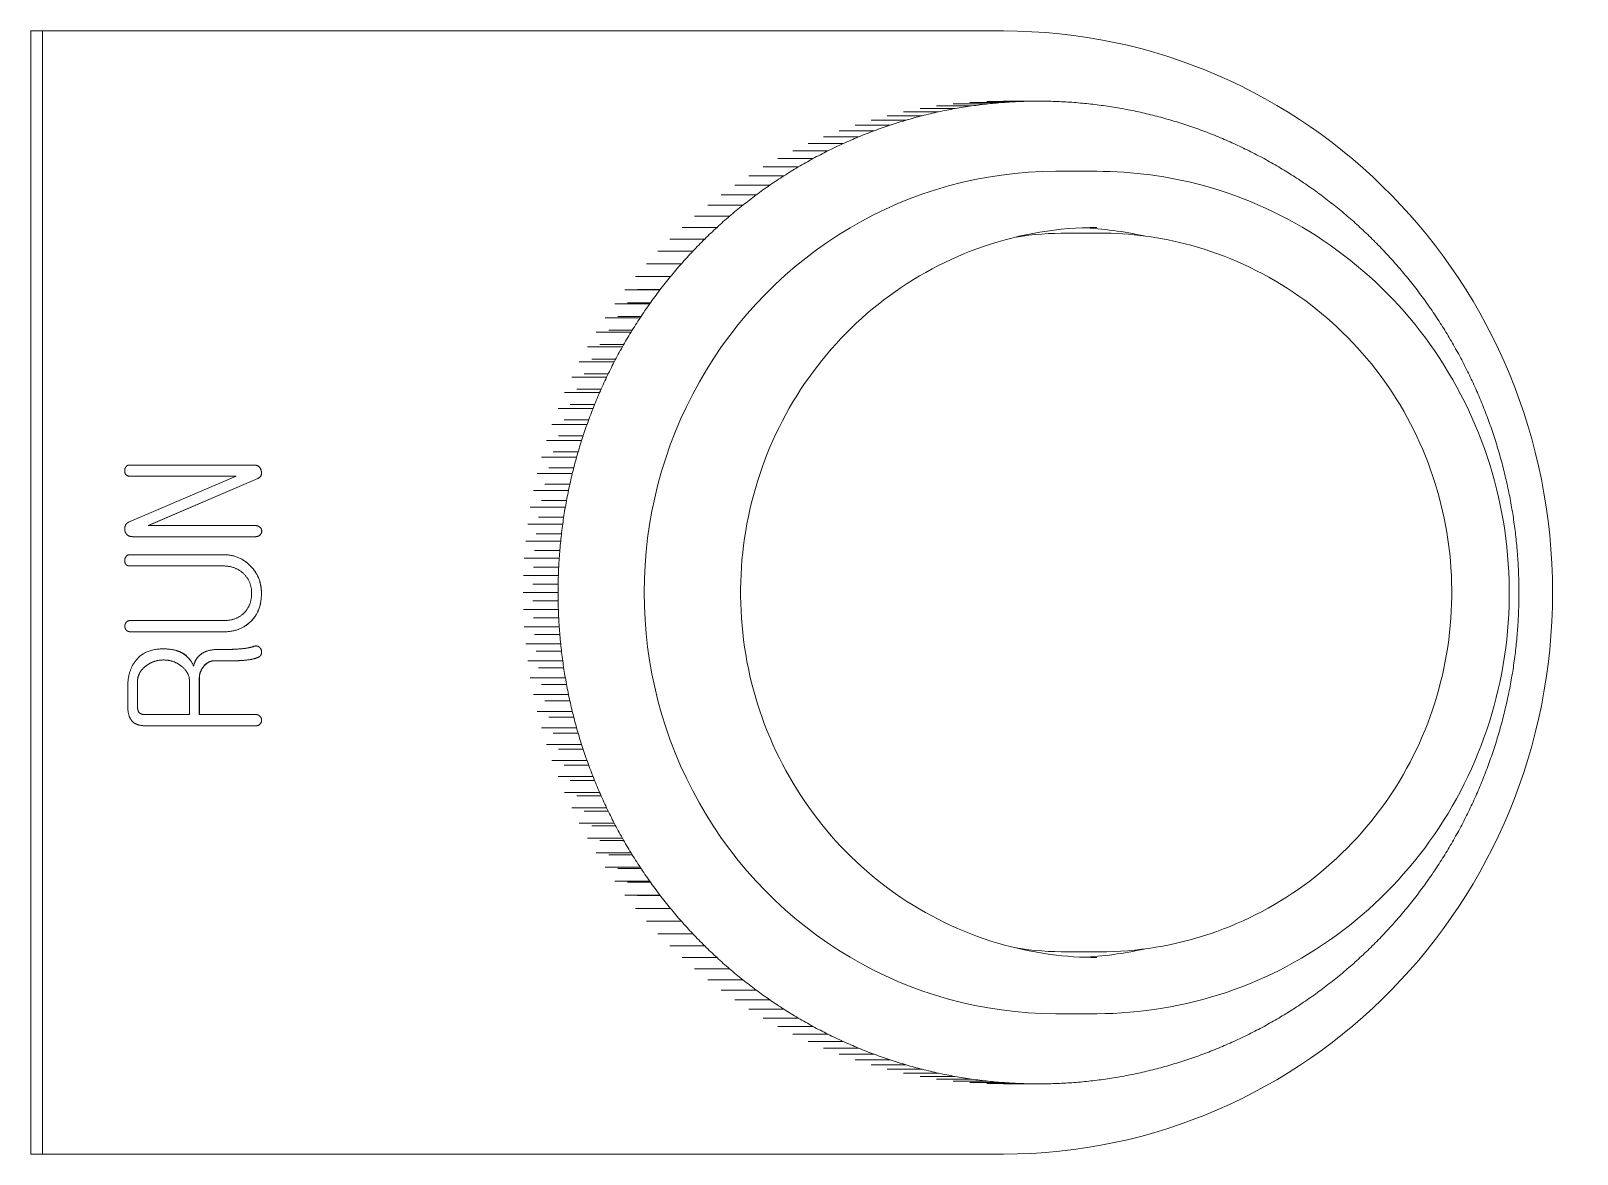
# Model space of a CAD drawing. Header units: millimetres. Extents: x 4969 to 37601, y -771 to 6478.
# Drawn here: x 10443.7 to 10498.8, y 3295.7 to 3335.7 of the extents above; entities that cross this region are included whole.
import ezdxf

# ---------------------------------------------------------------- set-up
doc = ezdxf.new("R2010")
doc.units = ezdxf.units.MM
doc.header["$LTSCALE"] = 7
doc.header["$MEASUREMENT"] = 0
doc.layers.get('0').update_dxf_attribs({"linetype": 'CONTINUOUS'})
doc.layers.add('REMOTE BOX ASSY(OP)$0$가시적인 것(ISO)', color=3, linetype='CONTINUOUS', lineweight=5)

# ---------------------------------------------------------------- blocks, each defined once
blk = doc.blocks.new('A$C110D02F4')
at = {"layer": 'REMOTE BOX ASSY(OP)$0$가시적인 것(ISO)'}
for p, q in [((-358.335, 420), (-358.751, 420)), ((-358.751, 380), (-358.751, 420)), ((-358.335, 380), (-358.335, 420)), ((-358.335, 420), (-324.1, 420)), ((-327.659, 417.118), (-326.412, 417.118)), ((-327.073, 417.234), (-325.825, 417.234)), ((-326.483, 417.33), (-325.235, 417.33)), ((-325.89, 417.404), (-324.642, 417.404)), ((-325.294, 417.457), (-324.047, 417.457)), ((-324.698, 417.489), (-323.45, 417.489)), ((-324.1, 417.5), (-322.853, 417.5)), ((-329.39, 416.643), (-328.142, 416.643)), ((-328.819, 416.822), (-327.571, 416.822)), ((-328.241, 416.98), (-326.994, 416.98)), ((-331.063, 415.987), (-329.815, 415.987)), ((-330.513, 416.226), (-329.265, 416.226)), ((-329.955, 416.445), (-328.707, 416.445)), ((-332.136, 415.452), (-330.889, 415.452)), ((-331.604, 415.729), (-330.357, 415.729)), ((-333.171, 414.841), (-331.924, 414.841)), ((-332.659, 415.155), (-331.412, 415.155)), ((-322.229, 415), (-320.774, 415)), ((-333.672, 414.508), (-332.425, 414.508)), ((-334.639, 413.79), (-333.391, 413.79)), ((-334.162, 414.158), (-332.914, 414.158)), ((-335.103, 413.406), (-333.856, 413.406)), ((-335.554, 413.005), (-334.307, 413.005)), ((-321.813, 412.8), (-320.67, 412.8)), ((-336.414, 412.157), (-335.166, 412.157)), ((-335.991, 412.588), (-334.744, 412.588)), ((-336.821, 411.71), (-335.574, 411.71)), ((-337.213, 411.249), (-335.966, 411.249)), ((-337.589, 410.774), (-336.342, 410.774)), ((-336.329, 410.79), (-337.134, 410.79)), ((-337.949, 410.286), (-336.701, 410.286)), ((-336.678, 410.319), (-337.494, 410.319)), ((-338.291, 409.786), (-337.044, 409.786)), ((-337.33, 409.338), (-338.166, 409.338)), ((-337.012, 409.835), (-337.839, 409.835)), ((-338.925, 408.75), (-337.677, 408.75)), ((-338.617, 409.274), (-337.369, 409.274)), ((-337.631, 408.831), (-338.476, 408.831)), ((-339.214, 408.216), (-337.967, 408.216)), ((-337.916, 408.313), (-338.769, 408.313)), ((-339.485, 407.671), (-338.238, 407.671)), ((-338.184, 407.784), (-339.044, 407.784)), ((-339.738, 407.118), (-338.49, 407.118)), ((-338.434, 407.246), (-339.3, 407.246)), ((-339.971, 406.556), (-338.724, 406.556)), ((-338.666, 406.699), (-339.538, 406.699)), ((-338.881, 406.145), (-339.758, 406.145)), ((-340.186, 405.985), (-338.938, 405.985)), ((-339.076, 405.582), (-339.958, 405.582)), ((-340.38, 405.408), (-339.133, 405.408)), ((-339.253, 405.013), (-340.139, 405.013)), ((-355.239, 404.54), (-350.804, 404.54)), ((-340.555, 404.824), (-339.307, 404.824)), ((-339.411, 404.438), (-340.3, 404.438)), ((-355.277, 402.5), (-351.438, 404.145)), ((-351.438, 404.145), (-355.239, 404.145)), ((-350.667, 404.061), (-354.569, 402.383)), ((-350.665, 404.061), (-354.567, 402.383)), ((-350.665, 404.061), (-350.667, 404.061)), ((-340.709, 404.234), (-339.462, 404.234)), ((-339.549, 403.857), (-340.442, 403.857)), ((-340.844, 403.638), (-339.596, 403.638)), ((-339.669, 403.272), (-340.563, 403.272)), ((-340.958, 403.039), (-339.71, 403.039)), ((-354.567, 402.383), (-354.569, 402.383)), ((-354.567, 402.383), (-350.754, 402.383)), ((-350.526, 402.183), (-350.528, 402.183)), ((-341.051, 402.436), (-339.804, 402.436)), ((-339.768, 402.682), (-340.665, 402.682)), ((-350.754, 401.988), (-355.125, 401.988)), ((-350.589, 402.047), (-350.591, 402.047)), ((-341.124, 401.829), (-339.877, 401.829)), ((-339.848, 402.09), (-340.747, 402.09)), ((-355.226, 401.347), (-351.881, 401.347)), ((-341.176, 401.221), (-339.929, 401.221)), ((-339.908, 401.494), (-340.808, 401.494)), ((-351.913, 400.946), (-355.239, 400.946)), ((-341.207, 400.611), (-339.96, 400.611)), ((-339.948, 400.897), (-340.849, 400.897)), ((-341.218, 400), (-339.97, 400)), ((-340.869, 400.299), (-339.968, 400.299)), ((-341.207, 399.389), (-339.96, 399.389)), ((-339.968, 399.701), (-340.869, 399.701)), ((-355.201, 399.003), (-351.856, 399.003)), ((-339.948, 399.103), (-340.849, 399.103)), ((-351.869, 398.601), (-355.201, 398.601)), ((-341.176, 398.779), (-339.929, 398.779)), ((-339.908, 398.506), (-340.808, 398.506)), ((-351.857, 397.971), (-351.859, 397.971)), ((-350.646, 398.076), (-350.648, 398.076)), ((-350.545, 397.96), (-350.547, 397.96)), ((-350.545, 397.798), (-350.547, 397.798)), ((-341.124, 398.171), (-339.877, 398.171)), ((-339.848, 397.91), (-340.747, 397.91)), ((-354.662, 397.377), (-354.664, 397.377)), ((-354.023, 397.597), (-354.025, 397.597)), ((-352.952, 397.383), (-352.954, 397.383)), ((-352.185, 397.571), (-352.187, 397.571)), ((-351.919, 397.565), (-352.185, 397.571)), ((-350.659, 397.688), (-350.661, 397.688)), ((-341.051, 397.564), (-339.804, 397.564)), ((-339.768, 397.318), (-340.665, 397.318)), ((-355.302, 395.984), (-355.302, 396.645)), ((-354.956, 396.813), (-354.956, 395.965)), ((-354.954, 396.813), (-354.954, 395.965)), ((-353.098, 395.654), (-353.098, 396.813)), ((-352.751, 396.969), (-352.751, 395.654)), ((-352.749, 396.969), (-352.749, 395.654)), ((-340.958, 396.961), (-339.71, 396.961)), ((-339.669, 396.728), (-340.563, 396.728)), ((-340.844, 396.362), (-339.596, 396.362)), ((-339.549, 396.143), (-340.442, 396.143)), ((-354.688, 395.654), (-354.69, 395.654)), ((-354.688, 395.654), (-353.098, 395.654)), ((-352.749, 395.654), (-352.751, 395.654)), ((-352.749, 395.654), (-350.747, 395.654)), ((-350.589, 395.589), (-350.591, 395.589)), ((-340.709, 395.766), (-339.462, 395.766)), ((-339.411, 395.562), (-340.3, 395.562)), ((-350.747, 395.253), (-354.65, 395.253)), ((-340.555, 395.176), (-339.307, 395.176)), ((-339.253, 394.987), (-340.139, 394.987)), ((-340.38, 394.592), (-339.133, 394.592)), ((-340.186, 394.015), (-338.938, 394.015)), ((-339.076, 394.418), (-339.958, 394.418)), ((-339.971, 393.444), (-338.724, 393.444)), ((-338.881, 393.855), (-339.758, 393.855)), ((-339.738, 392.882), (-338.49, 392.882)), ((-338.666, 393.301), (-339.538, 393.301)), ((-339.485, 392.329), (-338.238, 392.329)), ((-338.434, 392.754), (-339.3, 392.754)), ((-339.214, 391.784), (-337.967, 391.784)), ((-338.184, 392.216), (-339.044, 392.216)), ((-337.916, 391.687), (-338.769, 391.687)), ((-338.925, 391.25), (-337.677, 391.25)), ((-337.631, 391.169), (-338.476, 391.169)), ((-338.617, 390.726), (-337.369, 390.726)), ((-337.33, 390.662), (-338.166, 390.662)), ((-338.291, 390.214), (-337.044, 390.214)), ((-337.012, 390.165), (-337.839, 390.165)), ((-337.949, 389.714), (-336.701, 389.714)), ((-336.678, 389.681), (-337.494, 389.681)), ((-337.589, 389.226), (-336.342, 389.226)), ((-336.329, 389.21), (-337.134, 389.21)), ((-337.213, 388.751), (-335.966, 388.751)), ((-336.821, 388.29), (-335.574, 388.29)), ((-336.414, 387.843), (-335.166, 387.843)), ((-335.991, 387.412), (-334.744, 387.412)), ((-335.554, 386.995), (-334.307, 386.995)), ((-321.813, 387.2), (-320.67, 387.2)), ((-335.103, 386.594), (-333.856, 386.594)), ((-334.639, 386.21), (-333.391, 386.21)), ((-334.162, 385.842), (-332.914, 385.842)), ((-333.672, 385.492), (-332.425, 385.492)), ((-333.171, 385.159), (-331.924, 385.159)), ((-332.659, 384.845), (-331.412, 384.845)), ((-332.136, 384.548), (-330.889, 384.548)), ((-322.229, 385), (-320.774, 385)), ((-331.604, 384.271), (-330.357, 384.271)), ((-331.063, 384.013), (-329.815, 384.013)), ((-330.513, 383.774), (-329.265, 383.774)), ((-329.955, 383.555), (-328.707, 383.555)), ((-329.39, 383.357), (-328.142, 383.357)), ((-328.819, 383.178), (-327.571, 383.178)), ((-328.241, 383.02), (-326.994, 383.02)), ((-327.659, 382.882), (-326.412, 382.882)), ((-327.073, 382.766), (-325.825, 382.766)), ((-326.483, 382.67), (-325.235, 382.67)), ((-325.89, 382.596), (-324.642, 382.596)), ((-325.294, 382.543), (-324.047, 382.543)), ((-324.698, 382.511), (-323.45, 382.511)), ((-324.1, 382.5), (-322.853, 382.5)), ((-358.335, 380), (-358.751, 380)), ((-324.1, 380), (-358.335, 380))]:
    blk.add_line(p, q, dxfattribs=at)
for centre, major_axis, start_param, end_param in [((-324.1, 400), (0, 20), 3.141593, 6.283185), ((-322.853, 400), (0, 17.5), 0.20944, 0.244346), ((-322.853, 400), (0, 17.5), 0.174533, 0.20944), ((-322.853, 400), (0, 17.5), 0.139626, 0.174533), ((-322.853, 400), (0, 17.5), 0.10472, 0.139626), ((-322.853, 400), (0, 17.5), 0.069813, 0.10472), ((-322.853, 400), (0, 17.5), 0.034907, 0.069813), ((-322.853, 400), (0, 17.5), 0, 0.034907), ((-322.853, 400), (0, 17.5), 6.248279, 6.283185), ((-322.853, 400), (0, 17.5), 6.213372, 6.248279), ((-322.853, 400), (0, 17.5), 6.178466, 6.213372), ((-322.853, 400), (0, 17.5), 6.143559, 6.178466), ((-322.853, 400), (0, 17.5), 6.108652, 6.143559), ((-322.853, 400), (0, 17.5), 6.073746, 6.108652), ((-322.853, 400), (0, 17.5), 6.038839, 6.073746), ((-322.853, 400), (0, 17.5), 0.314159, 0.349066), ((-322.853, 400), (0, 17.5), 0.279253, 0.314159), ((-322.853, 400), (0, 17.5), 0.244346, 0.279253), ((-322.853, 400), (0, 17.5), 6.003933, 6.038839), ((-322.853, 400), (0, 17.5), 5.969026, 6.003933), ((-322.853, 400), (0, 17.5), 5.934119, 5.969026), ((-322.853, 400), (0, 17.5), 0.418879, 0.453786), ((-322.853, 400), (0, 17.5), 0.383972, 0.418879), ((-322.853, 400), (0, 17.5), 0.349066, 0.383972), ((-322.853, 400), (0, 17.5), 5.899213, 5.934119), ((-322.853, 400), (0, 17.5), 5.864306, 5.899213), ((-322.853, 400), (0, -17.5), 2.687807, 2.722714), ((-322.853, 400), (0, 17.5), 0.488692, 0.523599), ((-322.853, 400), (0, 17.5), 0.453786, 0.488692), ((-322.853, 400), (0, -17.5), 2.6529, 2.687807), ((-322.853, 400), (0, -17.5), 2.617994, 2.6529), ((-322.229, 400), (0, 15), 0, 3.141593), ((-322.853, 400), (0, 17.5), 0.558505, 0.593412), ((-322.853, 400), (0, 17.5), 0.523599, 0.558505), ((-322.853, 400), (0, -17.5), 2.583087, 2.617994), ((-322.853, 400), (0, -17.5), 2.548181, 2.583087), ((-322.853, 400), (0, 17.5), 0.593412, 0.628319), ((-322.853, 400), (0, -17.5), 2.513274, 2.548181), ((-322.853, 400), (0, 17.5), 0.663225, 0.698132), ((-322.853, 400), (0, 17.5), 0.628319, 0.663225), ((-322.853, 400), (0, -17.5), 2.478368, 2.513274), ((-322.853, 400), (0, -17.5), 2.443461, 2.478368), ((-322.853, 400), (0, 17.5), 0.698132, 0.733038), ((-322.853, 400), (0, -17.5), 2.408554, 2.443461), ((-322.853, 400), (0, 17.5), 0.733038, 0.767945), ((-321.813, 400), (0, 12.8), 0, 0.147565), ((-321.813, 400), (0, 13), 6.067085, 6.242262), ((-322.853, 400), (0, -17.5), 2.373648, 2.408554), ((-322.853, 400), (0, 17.5), 0.802851, 0.837758), ((-322.853, 400), (0, 17.5), 0.767945, 0.802851), ((-322.853, 400), (0, -17.5), 2.338741, 2.373648), ((-322.853, 400), (0, -17.5), 2.303835, 2.338741), ((-322.853, 400), (0, 17.5), 0.837758, 0.872665), ((-322.853, 400), (0, -17.5), 2.268928, 2.303835), ((-322.853, 400), (0, 17.5), 0.872665, 0.907571), ((-322.853, 400), (0, -17.5), 2.234021, 2.268928), ((-322.853, 400), (0, 17.5), 0.907571, 0.942478), ((-322.853, 400), (0, -17.5), 2.199115, 2.234021), ((-322.853, 400), (0, 17.5), 0.942478, 0.977384), ((-322.853, 400), (0, -17.5), 2.164208, 2.199115), ((-322.853, 400), (0, 17.5), 0.977384, 1.012291), ((-322.853, 400), (0, -17.5), 2.129302, 2.164208), ((-322.853, 400), (0, 17.5), 1.047198, 1.082104), ((-322.853, 400), (0, 17.5), 1.012291, 1.047198), ((-322.853, 400), (0, -17.5), 2.094395, 2.129302), ((-322.853, 400), (0, -17.5), 2.059489, 2.094395), ((-322.853, 400), (0, 17.5), 1.082104, 1.117011), ((-322.853, 400), (0, -17.5), 2.024582, 2.059489), ((-322.853, 400), (0, 17.5), 1.117011, 1.151917), ((-322.853, 400), (0, -17.5), 1.989675, 2.024582), ((-322.853, 400), (0, 17.5), 1.151917, 1.186824), ((-322.853, 400), (0, -17.5), 1.954769, 1.989675), ((-322.853, 400), (0, 17.5), 1.186824, 1.22173), ((-322.853, 400), (0, -17.5), 1.919862, 1.954769), ((-322.853, 400), (0, 17.5), 1.22173, 1.256637), ((-322.853, 400), (0, -17.5), 1.884956, 1.919862), ((-322.853, 400), (0, 17.5), 1.256637, 1.291544), ((-322.853, 400), (0, -17.5), 1.850049, 1.884956), ((-322.853, 400), (0, 17.5), 1.291544, 1.32645), ((-322.853, 400), (0, -17.5), 1.815142, 1.850049), ((-322.853, 400), (0, 17.5), 1.32645, 1.361357), ((-322.853, 400), (0, -17.5), 1.780236, 1.815142), ((-322.853, 400), (0, 17.5), 1.361357, 1.396263), ((-322.853, 400), (0, -17.5), 1.745329, 1.780236), ((-322.853, 400), (0, 17.5), 1.396263, 1.43117), ((-322.853, 400), (0, -17.5), 1.710423, 1.745329), ((-322.853, 400), (0, 17.5), 1.43117, 1.466077), ((-322.853, 400), (0, -17.5), 1.675516, 1.710423), ((-322.853, 400), (0, 17.5), 1.466077, 1.500983), ((-322.853, 400), (0, -17.5), 1.640609, 1.675516), ((-322.853, 400), (0, 17.5), 1.500983, 1.53589), ((-322.853, 400), (0, -17.5), 1.605703, 1.640609), ((-322.853, 400), (0, 17.5), 1.53589, 1.570796), ((-322.853, 400), (0, -17.5), 1.570796, 1.605703), ((-322.853, 400), (0, 17.5), 1.570796, 1.605703), ((-322.853, 400), (0, -17.5), 1.53589, 1.570796), ((-322.853, 400), (0, 17.5), 1.605703, 1.640609), ((-322.853, 400), (0, -17.5), 1.500983, 1.53589), ((-322.853, 400), (0, 17.5), 1.640609, 1.675516), ((-322.853, 400), (0, -17.5), 1.466077, 1.500983), ((-322.853, 400), (0, 17.5), 1.675516, 1.710423), ((-322.853, 400), (0, -17.5), 1.43117, 1.466077), ((-322.853, 400), (0, 17.5), 1.710423, 1.745329), ((-322.853, 400), (0, -17.5), 1.396263, 1.43117), ((-322.853, 400), (0, 17.5), 1.745329, 1.780236), ((-322.853, 400), (0, -17.5), 1.361357, 1.396263), ((-322.853, 400), (0, 17.5), 1.780236, 1.815142), ((-322.853, 400), (0, -17.5), 1.32645, 1.361357), ((-322.853, 400), (0, 17.5), 1.815142, 1.850049), ((-322.853, 400), (0, -17.5), 1.291544, 1.32645), ((-322.853, 400), (0, 17.5), 1.850049, 1.884956), ((-322.853, 400), (0, -17.5), 1.256637, 1.291544), ((-322.853, 400), (0, 17.5), 1.884956, 1.919862), ((-322.853, 400), (0, -17.5), 1.22173, 1.256637), ((-322.853, 400), (0, 17.5), 1.919862, 1.954769), ((-322.853, 400), (0, -17.5), 1.186824, 1.22173), ((-322.853, 400), (0, 17.5), 1.954769, 1.989675), ((-322.853, 400), (0, -17.5), 1.151917, 1.186824), ((-322.853, 400), (0, 17.5), 1.989675, 2.024582), ((-322.853, 400), (0, -17.5), 1.117011, 1.151917), ((-322.853, 400), (0, 17.5), 2.024582, 2.059489), ((-322.853, 400), (0, -17.5), 1.082104, 1.117011), ((-322.853, 400), (0, 17.5), 2.059489, 2.094395), ((-322.853, 400), (0, -17.5), 1.047198, 1.082104), ((-322.853, 400), (0, 17.5), 2.094395, 2.129302), ((-322.853, 400), (0, -17.5), 1.012291, 1.047198), ((-322.853, 400), (0, 17.5), 2.129302, 2.164208), ((-322.853, 400), (0, -17.5), 0.977384, 1.012291), ((-322.853, 400), (0, 17.5), 2.164208, 2.199115), ((-322.853, 400), (0, -17.5), 0.942478, 0.977384), ((-322.853, 400), (0, 17.5), 2.199115, 2.234021), ((-322.853, 400), (0, -17.5), 0.907571, 0.942478), ((-322.853, 400), (0, 17.5), 2.234021, 2.268928), ((-322.853, 400), (0, -17.5), 0.872665, 0.907571), ((-322.853, 400), (0, 17.5), 2.268928, 2.303835), ((-322.853, 400), (0, -17.5), 0.837758, 0.872665), ((-322.853, 400), (0, 17.5), 2.303835, 2.338741), ((-322.853, 400), (0, 17.5), 2.338741, 2.373648), ((-322.853, 400), (0, -17.5), 0.767945, 0.802851), ((-322.853, 400), (0, -17.5), 0.802851, 0.837758), ((-322.853, 400), (0, 17.5), 2.373648, 2.408554), ((-321.813, 400), (0, -12.8), 6.135621, 6.283185), ((-321.813, 400), (0, -13), 0.040923, 0.2161), ((-322.853, 400), (0, -17.5), 0.733038, 0.767945), ((-322.853, 400), (0, 17.5), 2.408554, 2.443461), ((-322.853, 400), (0, -17.5), 0.698132, 0.733038), ((-322.853, 400), (0, 17.5), 2.443461, 2.478368), ((-322.853, 400), (0, 17.5), 2.478368, 2.513274), ((-322.853, 400), (0, -17.5), 0.628319, 0.663225), ((-322.853, 400), (0, -17.5), 0.663225, 0.698132), ((-322.853, 400), (0, 17.5), 2.513274, 2.548181), ((-322.853, 400), (0, -17.5), 0.593412, 0.628319), ((-322.853, 400), (0, 17.5), 2.548181, 2.583087), ((-322.853, 400), (0, 17.5), 2.583087, 2.617994), ((-322.853, 400), (0, -17.5), 0.523599, 0.558505), ((-322.853, 400), (0, -17.5), 0.558505, 0.593412), ((-322.853, 400), (0, 17.5), 2.617994, 2.6529), ((-322.853, 400), (0, 17.5), 2.6529, 2.687807), ((-322.853, 400), (0, -17.5), 0.453786, 0.488692), ((-322.853, 400), (0, -17.5), 0.488692, 0.523599), ((-322.853, 400), (0, 17.5), 2.687807, 2.722714), ((-322.853, 400), (0, -17.5), 5.864306, 5.899213), ((-322.853, 400), (0, -17.5), 0.383972, 0.418879), ((-322.853, 400), (0, -17.5), 0.418879, 0.453786), ((-322.853, 400), (0, -17.5), 5.899213, 5.934119), ((-322.853, 400), (0, -17.5), 5.934119, 5.969026), ((-322.853, 400), (0, -17.5), 0.314159, 0.349066), ((-322.853, 400), (0, -17.5), 0.349066, 0.383972), ((-322.853, 400), (0, -17.5), 5.969026, 6.003933), ((-322.853, 400), (0, -17.5), 6.003933, 6.038839), ((-322.853, 400), (0, -17.5), 6.038839, 6.073746), ((-322.853, 400), (0, -17.5), 6.073746, 6.108652), ((-322.853, 400), (0, -17.5), 0.174533, 0.20944), ((-322.853, 400), (0, -17.5), 0.20944, 0.244346), ((-322.853, 400), (0, -17.5), 0.244346, 0.279253), ((-322.853, 400), (0, -17.5), 0.279253, 0.314159), ((-322.853, 400), (0, -17.5), 6.108652, 6.143559), ((-322.853, 400), (0, -17.5), 6.143559, 6.178466), ((-322.853, 400), (0, -17.5), 6.178466, 6.213372), ((-322.853, 400), (0, -17.5), 6.213372, 6.248279), ((-322.853, 400), (0, -17.5), 6.248279, 6.283185), ((-322.853, 400), (0, -17.5), 0, 0.034907), ((-322.853, 400), (0, -17.5), 0.034907, 0.069813), ((-322.853, 400), (0, -17.5), 0.069813, 0.10472), ((-322.853, 400), (0, -17.5), 0.10472, 0.139626), ((-322.853, 400), (0, -17.5), 0.139626, 0.174533)]:
    blk.add_ellipse(centre, major_axis=major_axis, ratio=0.978148, start_param=start_param, end_param=end_param, dxfattribs=at)
for points, knots in [([(-320.774, 385), (-319.208, 385), (-317.644, 385.257), (-314.672, 386.261), (-313.265, 387.008), (-310.752, 388.914), (-309.646, 390.074), (-307.846, 392.693), (-307.152, 394.151), (-306.25, 397.216), (-306.041, 398.824), (-306.13, 402.026), (-306.428, 403.62), (-307.5, 406.631), (-308.275, 408.049), (-310.222, 410.561), (-311.393, 411.656), (-314.014, 413.414), (-315.463, 414.077), (-318.213, 414.828), (-319.494, 415), (-320.774, 415)], [3.141593, 3.141593, 3.141593, 3.141593, 3.460664, 3.460664, 3.779932, 3.779932, 4.099695, 4.099695, 4.420022, 4.420022, 4.740765, 4.740765, 5.061641, 5.061641, 5.382329, 5.382329, 5.702561, 5.702561, 6.022221, 6.022221, 6.283185, 6.283185, 6.283185, 6.283185]), ([(-320.774, 413), (-322.13, 413), (-323.487, 412.775), (-326.061, 411.9), (-327.279, 411.249), (-329.453, 409.588), (-330.408, 408.578), (-331.958, 406.303), (-332.554, 405.038), (-333.326, 402.382), (-333.503, 400.991), (-333.421, 398.223), (-333.162, 396.846), (-332.236, 394.245), (-331.568, 393.021), (-329.891, 390.849), (-328.881, 389.901), (-326.62, 388.377), (-325.368, 387.802), (-322.99, 387.149), (-321.882, 387), (-320.774, 387)], [0, 0, 0, 0, 0.321159, 0.321159, 0.642065, 0.642065, 0.962346, 0.962346, 1.281932, 1.281932, 1.601016, 1.601016, 1.919945, 1.919945, 2.239101, 2.239101, 2.558808, 2.558808, 2.87922, 2.87922, 3.141593, 3.141593, 3.141593, 3.141593]), ([(-320.67, 387.2), (-319.334, 387.2), (-317.999, 387.42), (-315.462, 388.276), (-314.262, 388.912), (-312.117, 390.539), (-311.173, 391.529), (-309.636, 393.762), (-309.044, 395.006), (-308.273, 397.623), (-308.095, 398.995), (-308.17, 401.728), (-308.424, 403.088), (-309.34, 405.658), (-310.001, 406.868), (-311.663, 409.012), (-312.663, 409.947), (-314.9, 411.447), (-316.137, 412.013), (-318.485, 412.653), (-319.577, 412.8), (-320.67, 412.8)], [3.141593, 3.141593, 3.141593, 3.141593, 3.460511, 3.460511, 3.779659, 3.779659, 4.099381, 4.099381, 4.419762, 4.419762, 4.740628, 4.740628, 5.06165, 5.06165, 5.382452, 5.382452, 5.702721, 5.702721, 6.022325, 6.022325, 6.283185, 6.283185, 6.283185, 6.283185])]:
    blk.add_open_spline(points, degree=3, knots=knots, dxfattribs=at)
for points in [[(-355.41, 404.339), (-355.41, 404.417), (-355.366, 404.475)], [(-355.366, 404.475), (-355.321, 404.54), (-355.239, 404.54)], [(-350.806, 404.54), (-350.597, 404.54), (-350.547, 404.339)], [(-350.804, 404.54), (-350.595, 404.54), (-350.545, 404.339)], [(-355.372, 404.203), (-355.41, 404.262), (-355.41, 404.339)], [(-355.239, 404.145), (-355.321, 404.145), (-355.372, 404.203)], [(-350.547, 404.339), (-350.496, 404.145), (-350.667, 404.061)], [(-350.545, 404.339), (-350.494, 404.145), (-350.665, 404.061)], [(-355.404, 402.209), (-355.423, 402.299), (-355.385, 402.383)], [(-355.321, 402.053), (-355.385, 402.111), (-355.404, 402.209)], [(-355.385, 402.383), (-355.353, 402.468), (-355.277, 402.5)], [(-350.756, 402.383), (-350.648, 402.383), (-350.585, 402.319)], [(-350.754, 402.383), (-350.646, 402.383), (-350.583, 402.319)], [(-350.528, 402.183), (-350.534, 402.105), (-350.591, 402.047)], [(-350.526, 402.183), (-350.532, 402.105), (-350.589, 402.047)], [(-350.585, 402.319), (-350.528, 402.26), (-350.528, 402.183)], [(-350.583, 402.319), (-350.526, 402.26), (-350.526, 402.183)], [(-355.125, 401.988), (-355.245, 401.988), (-355.321, 402.053)], [(-350.591, 402.047), (-350.654, 401.988), (-350.756, 401.988)], [(-350.589, 402.047), (-350.652, 401.988), (-350.754, 401.988)], [(-355.41, 401.146), (-355.41, 401.224), (-355.359, 401.282)], [(-355.372, 401.004), (-355.41, 401.062), (-355.41, 401.146)], [(-355.359, 401.282), (-355.315, 401.347), (-355.226, 401.347)], [(-351.883, 401.347), (-351.339, 401.347), (-350.952, 400.965)], [(-351.881, 401.347), (-351.336, 401.347), (-350.95, 400.965)], [(-355.239, 400.946), (-355.321, 400.946), (-355.372, 401.004)], [(-351.172, 400.667), (-351.457, 400.946), (-351.913, 400.946)], [(-350.887, 399.974), (-350.887, 400.395), (-351.172, 400.667)], [(-350.952, 400.965), (-350.54, 400.57), (-350.54, 399.968)], [(-350.95, 400.965), (-350.538, 400.57), (-350.538, 399.968)], [(-351.153, 399.275), (-350.887, 399.547), (-350.887, 399.974)], [(-350.54, 399.968), (-350.54, 399.307), (-350.952, 398.938)], [(-350.538, 399.968), (-350.538, 399.307), (-350.95, 398.938)], [(-355.404, 398.802), (-355.404, 398.88), (-355.359, 398.938)], [(-355.359, 398.938), (-355.302, 399.003), (-355.201, 399.003)], [(-350.952, 398.938), (-351.32, 398.601), (-351.871, 398.601)], [(-350.95, 398.938), (-351.317, 398.601), (-351.869, 398.601)], [(-351.856, 399.003), (-351.419, 399.003), (-351.153, 399.275)], [(-355.353, 398.659), (-355.404, 398.718), (-355.404, 398.802)], [(-355.201, 398.601), (-355.296, 398.601), (-355.353, 398.659)], [(-355.049, 397.532), (-354.719, 397.992), (-354.054, 397.992)], [(-354.054, 397.992), (-353.598, 397.992), (-353.332, 397.83)], [(-354.054, 397.992), (-353.6, 397.992), (-353.334, 397.83)], [(-353.334, 397.83), (-353.106, 397.694), (-352.954, 397.383)], [(-353.332, 397.83), (-353.104, 397.694), (-352.952, 397.383)], [(-352.952, 397.383), (-352.908, 397.623), (-352.724, 397.778)], [(-352.724, 397.778), (-352.489, 397.973), (-352.065, 397.973)], [(-352.067, 397.973), (-351.956, 397.971), (-351.859, 397.971)], [(-352.065, 397.973), (-351.622, 397.966), (-351.4, 397.986)], [(-351.4, 397.986), (-351.02, 398.005), (-350.83, 398.076)], [(-350.83, 398.076), (-350.728, 398.115), (-350.646, 398.076)], [(-350.734, 398.096), (-350.689, 398.096), (-350.648, 398.076)], [(-350.547, 397.798), (-350.578, 397.72), (-350.661, 397.688)], [(-350.545, 397.798), (-350.576, 397.72), (-350.659, 397.688)], [(-350.648, 398.076), (-350.578, 398.038), (-350.547, 397.96)], [(-350.646, 398.076), (-350.576, 398.038), (-350.545, 397.96)], [(-350.547, 397.96), (-350.521, 397.876), (-350.547, 397.798)], [(-350.545, 397.96), (-350.519, 397.876), (-350.545, 397.798)], [(-355.302, 396.645), (-355.302, 397.176), (-355.049, 397.532)], [(-354.664, 397.377), (-354.956, 397.15), (-354.956, 396.813)], [(-354.662, 397.377), (-354.954, 397.15), (-354.954, 396.813)], [(-354.025, 397.597), (-354.392, 397.597), (-354.664, 397.377)], [(-354.023, 397.597), (-354.39, 397.597), (-354.662, 397.377)], [(-353.389, 397.377), (-353.661, 397.597), (-354.023, 397.597)], [(-353.098, 396.813), (-353.098, 397.15), (-353.389, 397.377)], [(-352.606, 397.358), (-352.751, 397.17), (-352.751, 396.969)], [(-352.603, 397.358), (-352.749, 397.17), (-352.749, 396.969)], [(-352.187, 397.571), (-352.441, 397.571), (-352.606, 397.358)], [(-352.185, 397.571), (-352.439, 397.571), (-352.603, 397.358)], [(-351.222, 397.578), (-351.45, 397.565), (-351.919, 397.565)], [(-351.224, 397.578), (-351.452, 397.565), (-351.919, 397.565)], [(-350.661, 397.688), (-350.863, 397.604), (-351.224, 397.578)], [(-350.659, 397.688), (-350.861, 397.604), (-351.222, 397.578)], [(-355.144, 395.415), (-355.302, 395.583), (-355.302, 395.984)], [(-354.956, 395.965), (-354.956, 395.79), (-354.893, 395.719)], [(-354.954, 395.965), (-354.954, 395.79), (-354.89, 395.719)], [(-354.893, 395.719), (-354.836, 395.654), (-354.69, 395.654)], [(-354.89, 395.719), (-354.833, 395.654), (-354.688, 395.654)], [(-350.749, 395.654), (-350.648, 395.654), (-350.591, 395.589)], [(-350.747, 395.654), (-350.646, 395.654), (-350.589, 395.589)], [(-350.591, 395.589), (-350.534, 395.531), (-350.534, 395.453)], [(-350.589, 395.589), (-350.532, 395.531), (-350.532, 395.453)], [(-354.65, 395.253), (-354.992, 395.253), (-355.144, 395.415)], [(-350.591, 395.311), (-350.648, 395.253), (-350.749, 395.253)], [(-350.589, 395.311), (-350.646, 395.253), (-350.747, 395.253)], [(-350.534, 395.453), (-350.534, 395.369), (-350.591, 395.311)], [(-350.532, 395.453), (-350.532, 395.369), (-350.589, 395.311)]]:
    blk.add_open_spline(points, degree=2, dxfattribs=at)

msp = doc.modelspace()

# ---------------------------------------------------------------- block references
msp.add_blockref('A$C110D02F4', (10802.462, 2915.664, -0.01))

doc.saveas('drawing.dxf')
